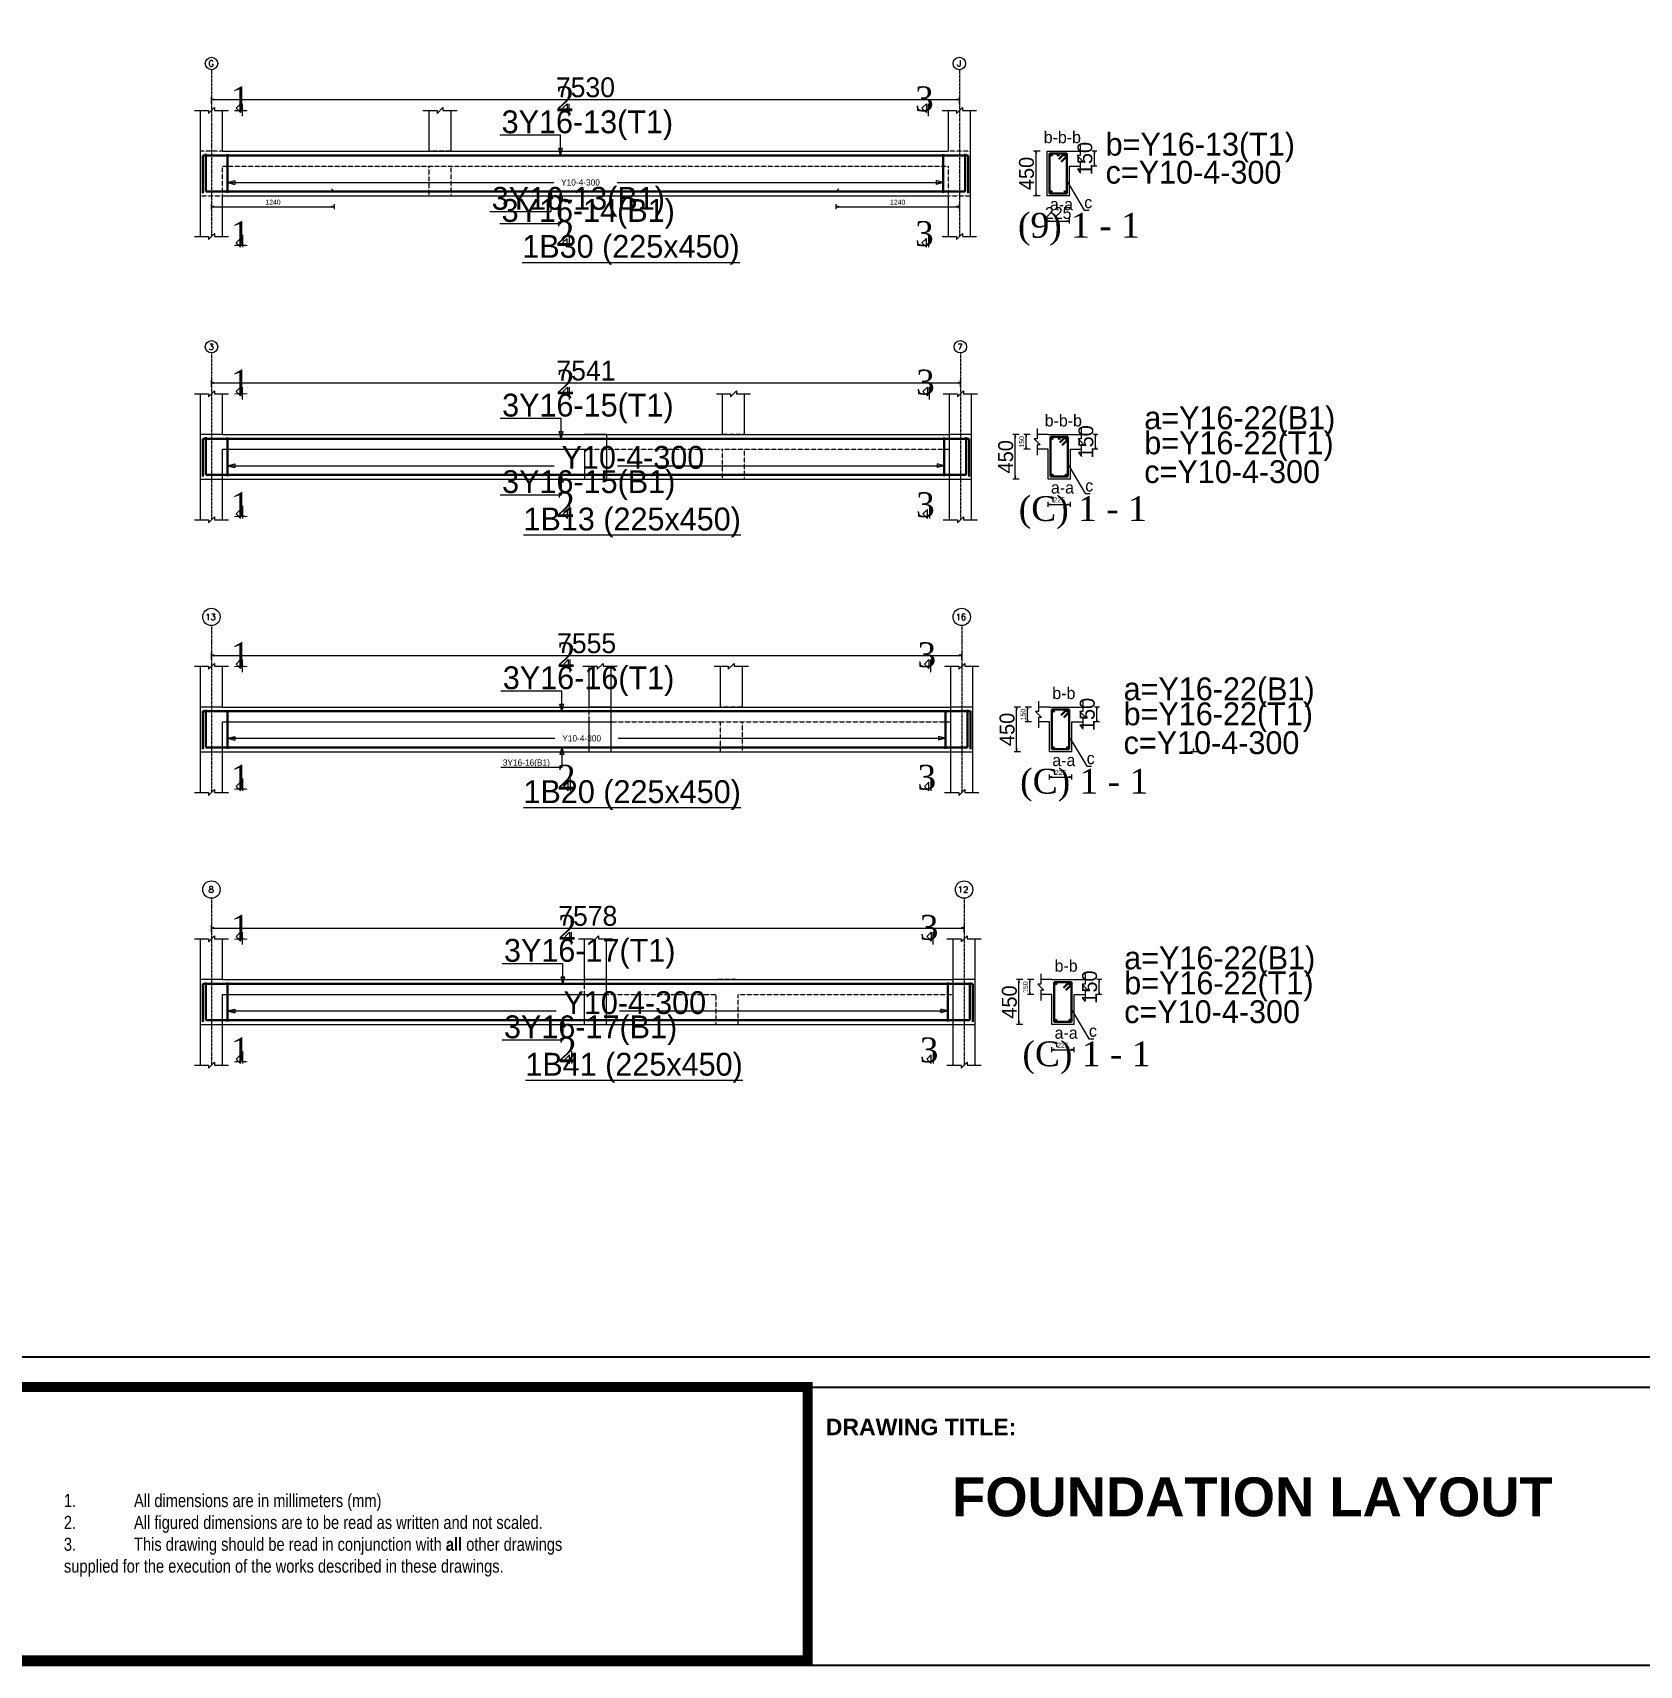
# Model space of a CAD drawing. Header units: inches. Extents: x 23 to 2032867, y 13 to 664695.
# Drawn here: x 762802 to 778980, y 5188 to 21627 of the extents above; entities that cross this region are included whole.
import ezdxf

# ---------------------------------------------------------------- set-up
doc = ezdxf.new("R2010")
doc.units = ezdxf.units.IN
doc.header["$MEASUREMENT"] = 0
for name, pattern in [('Center', [40, 10, -5, 20, -5]), ('CENTER2', [0.7, 0.5, -0.1, 0, -0.1]), ('HIDDEN', [0.375, 0.25, -0.125])]:
    doc.linetypes.add(name, pattern=pattern)
for name, color, linetype in [('Annotation - Text', 7, 'Continuous'), ('dimensions', 1, 'Continuous'), ('F5', 5, 'Continuous')]:
    doc.layers.add(name, color=color, linetype=linetype)
for name, color, linetype, lineweight in [('Dim', 5, 'ByLayer', 0), ('S-_ANOT----_D', 5, 'ByLayer', 0), ('S-_ANOTGRID_E', 4, 'Center', 0), ('S-_ANOTGRID_T', 96, 'ByLayer', 0), ('S-_ANOTSECN_T', 96, 'ByLayer', 0), ('S-_ANOTSYBL_E', 5, 'ByLayer', 0), ('S-_BEAM----_E1', 6, 'ByLayer', 0), ('S-_REIN----_E', 1, 'ByLayer', 0), ('S-_REINKINK_E', 1, 'ByLayer', 0), ('S-_REINLINK_E', 8, 'ByLayer', 0), ('S-_REINMARK_T', 6, 'ByLayer', 0), ('S-_SLAB----_EB', 3, 'HIDDEN', 0), ('S-_SLAB----_EF', 5, 'ByLayer', 0)]:
    doc.layers.add(name, color=color, linetype=linetype, lineweight=lineweight)
doc.styles.add('AKS2', font='ROMAND', dxfattribs={"height": 62.5})
doc.styles.add('GENERATED_STYLE_3', font='arialbd.ttf')
doc.styles.add('OLCU', font='TXT', dxfattribs={"height": 50})
doc.styles.add('SIMPLEX8', font='simplexd.shx', dxfattribs={"width": 0.8})
doc.styles.get("Standard").update_dxf_attribs({"font": 'arial.ttf'})
doc.styles.add('STYLE1', font='romantic.ttf')
doc.styles.add('TDONATI', font='TXT', dxfattribs={"height": 62.5})

# ---------------------------------------------------------------- blocks, each defined once
blk = doc.blocks.new('PCDIM_ARROW')
at = {"layer": 'Dim'}
blk.add_hatch(color=256, dxfattribs=at).paths.add_polyline_path([(0, 0), (-1, 0.1667), (-1, -0.1667)], flags=0)
blk.add_hatch(color=256, dxfattribs=at).paths.add_polyline_path([(0, 0), (-1, 0.1667), (-1, -0.1667)], flags=0)
blk.add_hatch(color=256, dxfattribs=at).paths.add_polyline_path([(0, 0), (-1, 0.1667), (-1, -0.1667)], flags=0)
blk.add_hatch(color=256, dxfattribs=at).paths.add_polyline_path([(0, 0), (-1, 0.1667), (-1, -0.1667)], flags=0)
at = {"layer": 'S-_ANOT----_D'}
blk.add_hatch(color=256, dxfattribs=at).paths.add_polyline_path([(0, 0), (-1, 0.1667), (-1, -0.1667)], flags=0)
blk.add_hatch(color=256, dxfattribs=at).paths.add_polyline_path([(0, 0), (-1, 0.1667), (-1, -0.1667)], flags=0)
at = {"layer": 'Dim'}
blk.add_lwpolyline([(0, 0), (-1, 0.1667), (-1, -0.1667)], close=True, dxfattribs=at)
blk.add_lwpolyline([(0, 0), (-1, 0.1667), (-1, -0.1667)], close=True, dxfattribs=at)
blk.add_lwpolyline([(0, 0), (-1, 0.1667), (-1, -0.1667)], close=True, dxfattribs=at)
blk.add_lwpolyline([(0, 0), (-1, 0.1667), (-1, -0.1667)], close=True, dxfattribs=at)
at = {"layer": 'S-_ANOT----_D'}
blk.add_lwpolyline([(0, 0), (-1, 0.1667), (-1, -0.1667)], close=True, dxfattribs=at)
blk.add_lwpolyline([(0, 0), (-1, 0.1667), (-1, -0.1667)], close=True, dxfattribs=at)

msp = doc.modelspace()

# ---------------------------------------------------------------- linework, layer by layer
for p, q in [((770604.598, 7990.362), (796119.07, 7990.362)), ((767441.204, 5238.09), (770604.598, 5238.09))]:
    msp.add_line(p, q)
msp.add_lwpolyline([(796119.07, 5187.701), (744423.891, 5187.701), (744437.352, 7990.362), (796119.07, 7990.362)], close=True)
at = {"const_width": 100.777}
msp.add_lwpolyline([(762482.82, 7990.362), (770604.598, 7990.362), (770604.598, 5238.09), (762482.82, 5238.09)], close=True, dxfattribs=at)
at = {"layer": 'dimensions', "color": 7}
msp.add_lwpolyline([(796119.07, 8291.459), (744423.891, 8291.459), (744423.891, 39708.013), (796119.07, 39708.013)], close=True, dxfattribs=at)
at = {"layer": 'S-_ANOT----_D', "linetype": 'Continuous'}
for p, q in [((764602.73, 20914.31), (764602.73, 20979.31)), ((764627.73, 20954.31), (772108.23, 20954.31)), ((772133.23, 20914.31), (772133.23, 20979.31)), ((772945.73, 20434.31), (772880.73, 20434.31)), ((772905.73, 20009.31), (772905.73, 20409.31)), ((773518.73, 20434.31), (773468.73, 20434.31)), ((773493.73, 20309.31), (773493.73, 20409.31)), ((773518.73, 20284.31), (773468.73, 20284.31)), ((764602.73, 19849.31), (764602.73, 19899.31)), ((765841.15, 19849.31), (765841.15, 19899.31)), ((770891.15, 19849.31), (770891.15, 19899.31)), ((772133.23, 19849.31), (772133.23, 19899.31)), ((772945.73, 19984.31), (772880.73, 19984.31)), ((764627.73, 19874.31), (765816.15, 19874.31)), ((770916.15, 19874.31), (772108.23, 19874.31)), ((773015.73, 19704.31), (773015.73, 19754.31)), ((773040.73, 19729.31), (773215.73, 19729.31)), ((773240.73, 19704.31), (773240.73, 19754.31)), ((764602.73, 18061.81), (764602.73, 18126.81)), ((764627.73, 18101.81), (772118.3, 18101.81)), ((772143.3, 18061.81), (772143.3, 18126.81)), ((772735.8, 17581.81), (772670.8, 17581.81)), ((772695.8, 17156.81), (772695.8, 17556.81)), ((772845.8, 17581.81), (772780.8, 17581.81)), ((772845.8, 17431.81), (772780.8, 17431.81)), ((772805.8, 17456.81), (772805.8, 17556.81)), ((773528.8, 17581.81), (773478.8, 17581.81)), ((773528.8, 17431.81), (773478.8, 17431.81)), ((773503.8, 17456.81), (773503.8, 17556.81)), ((772735.8, 17131.81), (772670.8, 17131.81)), ((773025.8, 16851.81), (773025.8, 16901.81)), ((773050.8, 16876.81), (773225.8, 16876.81)), ((773250.8, 16851.81), (773250.8, 16901.81)), ((764602.73, 15316.81), (764602.73, 15381.81)), ((764627.73, 15356.81), (772132.39, 15356.81)), ((772157.39, 15316.81), (772157.39, 15381.81)), ((772749.89, 14836.81), (772684.89, 14836.81)), ((772709.89, 14411.81), (772709.89, 14811.81)), ((772859.89, 14836.81), (772794.89, 14836.81)), ((772819.89, 14711.81), (772819.89, 14811.81)), ((773542.89, 14836.81), (773492.89, 14836.81)), ((773517.89, 14711.81), (773517.89, 14811.81)), ((772859.89, 14686.81), (772794.89, 14686.81)), ((773542.89, 14686.81), (773492.89, 14686.81)), ((772749.89, 14386.81), (772684.89, 14386.81)), ((774529.89, 14386.81), (774464.89, 14386.81)), ((773039.89, 14106.81), (773039.89, 14156.81)), ((773264.89, 14106.81), (773264.89, 14156.81)), ((773064.89, 14131.81), (773239.89, 14131.81)), ((764602.73, 12571.81), (764602.73, 12636.81)), ((764627.73, 12611.81), (772155.53, 12611.81)), ((772180.53, 12571.81), (772180.53, 12636.81)), ((772773.04, 12091.81), (772708.03, 12091.81)), ((772733.03, 11666.81), (772733.03, 12066.81)), ((772883.03, 12091.81), (772818.04, 12091.81)), ((772843.04, 11966.81), (772843.04, 12066.81)), ((773566.03, 12091.81), (773516.04, 12091.81)), ((773541.04, 11966.81), (773541.04, 12066.81)), ((772883.03, 11941.81), (772818.04, 11941.81)), ((773566.03, 11941.81), (773516.04, 11941.81)), ((772773.04, 11641.81), (772708.03, 11641.81)), ((773063.03, 11361.81), (773063.03, 11411.81)), ((773088.03, 11386.81), (773263.03, 11386.81)), ((773288.03, 11361.81), (773288.03, 11411.81))]:
    msp.add_line(p, q, dxfattribs=at)
at = {"layer": 'S-_ANOT----_D'}
for p, q in [((764430.23, 20844.31), (764572.73, 20844.31)), ((764572.73, 20814.31), (764632.73, 20874.31)), ((764572.73, 20844.31), (764572.73, 20814.31)), ((764632.73, 20874.31), (764632.73, 20844.31)), ((764632.73, 20844.31), (764775.23, 20844.31)), ((766731.23, 20844.31), (766873.73, 20844.31)), ((766731.23, 20844.31), (766873.73, 20844.31)), ((766873.73, 20814.31), (766933.73, 20874.31)), ((766873.73, 20814.31), (766933.73, 20874.31)), ((766873.73, 20844.31), (766873.73, 20814.31)), ((766873.73, 20844.31), (766873.73, 20814.31)), ((766933.73, 20874.31), (766933.73, 20844.31)), ((766933.73, 20874.31), (766933.73, 20844.31)), ((766933.73, 20844.31), (767076.23, 20844.31)), ((766933.73, 20844.31), (767076.23, 20844.31)), ((771960.72, 20844.31), (772103.23, 20844.31)), ((772103.23, 20814.31), (772163.23, 20874.31)), ((772103.23, 20844.31), (772103.23, 20814.31)), ((772163.23, 20874.31), (772163.23, 20844.31)), ((772163.23, 20844.31), (772305.73, 20844.31)), ((768117.98, 20594.31), (767505.48, 20594.31)), ((768117.98, 20391.31), (768117.98, 20594.31)), ((768117.98, 20391.31), (768098.57, 20463.75)), ((768098.57, 20463.75), (768137.39, 20463.75)), ((768117.98, 20391.31), (768137.39, 20463.75)), ((773350.73, 20389.31), (773320.73, 20389.31)), ((773320.73, 20389.31), (773380.73, 20329.31)), ((773350.73, 20494.31), (773350.73, 20389.31)), ((773380.73, 20329.31), (773350.73, 20329.31)), ((773350.73, 20329.31), (773350.73, 20224.31)), ((764765.23, 20119.31), (764765.23, 20159.31)), ((764765.23, 20119.31), (764837.67, 20138.72)), ((764765.23, 20119.31), (764837.67, 20099.9)), ((764765.23, 20119.31), (764765.23, 20094.31)), ((764765.23, 20119.31), (768049.23, 20119.31)), ((764837.67, 20138.72), (764837.67, 20099.9)), ((768686.73, 20119.31), (771970.73, 20119.31)), ((771970.73, 20119.31), (771898.28, 20138.72)), ((771898.28, 20138.72), (771898.28, 20099.9)), ((771970.73, 20119.31), (771898.28, 20099.9)), ((771970.73, 20119.31), (771970.73, 20159.31)), ((771970.73, 20119.31), (771970.73, 20094.31)), ((773215.72, 20134.31), (773390.73, 19839.31)), ((768017.98, 20027.31), (767998.56, 19954.86)), ((768037.39, 19954.86), (767998.56, 19954.86)), ((768017.98, 20027.31), (768037.39, 19954.86)), ((768017.98, 20027.31), (768017.98, 19824.31)), ((768117.98, 20027.31), (768098.57, 19954.86)), ((768137.39, 19954.86), (768098.57, 19954.86)), ((768117.98, 20027.31), (768137.39, 19954.86)), ((768117.98, 20027.31), (768117.98, 19701.81)), ((768017.98, 19824.31), (767405.48, 19824.31)), ((773390.73, 19839.31), (773440.73, 19839.31)), ((764430.23, 19574.31), (764572.73, 19574.31)), ((764572.73, 19544.31), (764632.73, 19604.31)), ((764572.73, 19574.31), (764572.73, 19544.31)), ((764632.73, 19604.31), (764632.73, 19574.31)), ((764632.73, 19574.31), (764775.23, 19574.31)), ((768117.98, 19701.81), (767505.48, 19701.81)), ((771960.72, 19574.31), (772103.23, 19574.31)), ((772103.23, 19544.31), (772163.23, 19604.31)), ((772103.23, 19574.31), (772103.23, 19544.31)), ((772163.23, 19604.31), (772163.23, 19574.31)), ((772163.23, 19574.31), (772305.73, 19574.31)), ((764430.23, 17991.81), (764572.73, 17991.81)), ((764572.73, 17961.81), (764632.73, 18021.81)), ((764572.73, 17991.81), (764572.73, 17961.81)), ((764632.73, 18021.81), (764632.73, 17991.81)), ((764632.73, 17991.81), (764775.23, 17991.81)), ((769686.03, 17991.81), (769828.53, 17991.81)), ((769686.03, 17991.81), (769828.53, 17991.81)), ((769828.53, 17961.81), (769888.53, 18021.81)), ((769828.53, 17961.81), (769888.53, 18021.81)), ((769828.53, 17991.81), (769828.53, 17961.81)), ((769828.53, 17991.81), (769828.53, 17961.81)), ((769888.53, 18021.81), (769888.53, 17991.81)), ((769888.53, 18021.81), (769888.53, 17991.81)), ((769888.53, 17991.81), (770031.03, 17991.81)), ((769888.53, 17991.81), (770031.03, 17991.81)), ((771970.8, 17991.81), (772113.3, 17991.81)), ((772113.3, 17961.81), (772173.3, 18021.81)), ((772113.3, 17991.81), (772113.3, 17961.81)), ((772173.3, 18021.81), (772173.3, 17991.81)), ((772173.3, 17991.81), (772315.8, 17991.81)), ((768123.01, 17741.81), (767510.51, 17741.81)), ((768123.01, 17538.81), (768103.6, 17611.25)), ((768103.6, 17611.25), (768142.43, 17611.25)), ((768123.01, 17538.81), (768123.01, 17741.81)), ((768123.01, 17538.81), (768142.43, 17611.25)), ((772915.8, 17641.81), (772915.8, 17536.81)), ((773360.8, 17641.81), (773360.8, 17536.81)), ((772915.8, 17536.81), (772885.8, 17536.81)), ((772885.8, 17536.81), (772945.8, 17476.81)), ((772945.8, 17476.81), (772915.8, 17476.81)), ((772915.8, 17476.81), (772915.8, 17371.81)), ((773360.8, 17536.81), (773330.8, 17536.81)), ((773330.8, 17536.81), (773390.8, 17476.81)), ((773390.8, 17476.81), (773360.8, 17476.81)), ((773360.8, 17476.81), (773360.8, 17371.81)), ((764765.23, 17266.81), (764765.23, 17306.81)), ((764765.23, 17266.81), (764837.67, 17286.22)), ((764765.23, 17266.81), (764837.67, 17247.4)), ((764765.23, 17266.81), (764765.23, 17241.81)), ((764765.23, 17266.81), (768054.26, 17266.81)), ((764837.67, 17286.22), (764837.67, 17247.4)), ((768691.76, 17266.81), (771980.8, 17266.81)), ((771980.8, 17266.81), (771908.36, 17286.22)), ((771908.36, 17286.22), (771908.36, 17247.4)), ((771980.8, 17266.81), (771908.36, 17247.4)), ((771980.8, 17266.81), (771980.8, 17306.81)), ((771980.8, 17266.81), (771980.8, 17241.81)), ((773225.8, 17281.81), (773400.8, 16986.81)), ((768123.01, 17174.81), (768103.6, 17102.36)), ((768142.43, 17102.36), (768103.6, 17102.36)), ((768123.01, 17174.81), (768142.43, 17102.36)), ((768123.01, 17174.81), (768123.01, 16971.81)), ((768123.01, 16971.81), (767510.51, 16971.81)), ((773400.8, 16986.81), (773450.8, 16986.81)), ((764430.23, 16721.81), (764572.73, 16721.81)), ((764572.73, 16691.81), (764632.73, 16751.81)), ((764572.73, 16721.81), (764572.73, 16691.81)), ((764632.73, 16751.81), (764632.73, 16721.81)), ((764632.73, 16721.81), (764775.23, 16721.81)), ((771970.8, 16721.81), (772113.3, 16721.81)), ((772113.3, 16691.81), (772173.3, 16751.81)), ((772113.3, 16721.81), (772113.3, 16691.81)), ((772173.3, 16751.81), (772173.3, 16721.81)), ((772173.3, 16721.81), (772315.8, 16721.81)), ((764430.23, 15246.81), (764572.73, 15246.81)), ((764572.73, 15216.81), (764632.73, 15276.81)), ((764572.73, 15246.81), (764572.73, 15216.81)), ((764632.73, 15276.81), (764632.73, 15246.81)), ((764632.73, 15246.81), (764775.23, 15246.81)), ((768343.13, 15246.81), (768485.64, 15246.81)), ((768343.13, 15246.81), (768485.64, 15246.81)), ((768485.64, 15216.81), (768545.64, 15276.81)), ((768485.64, 15216.81), (768545.64, 15276.81)), ((768485.64, 15246.81), (768485.64, 15216.81)), ((768485.64, 15246.81), (768485.64, 15216.81)), ((768545.64, 15276.81), (768545.64, 15246.81)), ((768545.64, 15276.81), (768545.64, 15246.81)), ((768545.64, 15246.81), (768688.14, 15246.81)), ((768545.64, 15246.81), (768688.14, 15246.81)), ((769663.81, 15246.81), (769806.32, 15246.81)), ((769663.81, 15246.81), (769806.32, 15246.81)), ((769806.32, 15216.81), (769866.32, 15276.81)), ((769806.32, 15216.81), (769866.32, 15276.81)), ((769806.32, 15246.81), (769806.32, 15216.81)), ((769806.32, 15246.81), (769806.32, 15216.81)), ((769866.32, 15276.81), (769866.32, 15246.81)), ((769866.32, 15276.81), (769866.32, 15246.81)), ((769866.32, 15246.81), (770008.81, 15246.81)), ((769866.32, 15246.81), (770008.81, 15246.81)), ((771984.89, 15246.81), (772127.39, 15246.81)), ((772127.39, 15216.81), (772187.39, 15276.81)), ((772127.39, 15246.81), (772127.39, 15216.81)), ((772187.39, 15276.81), (772187.39, 15246.81)), ((772187.39, 15246.81), (772329.89, 15246.81)), ((768130.06, 14996.81), (767517.56, 14996.81)), ((768130.06, 14793.81), (768130.06, 14996.81)), ((768130.06, 14793.81), (768110.65, 14866.25)), ((768110.65, 14866.25), (768149.47, 14866.25)), ((768130.06, 14793.81), (768149.47, 14866.25)), ((772929.89, 14896.81), (772929.89, 14791.81)), ((773374.89, 14896.81), (773374.89, 14791.81)), ((772929.89, 14791.81), (772899.89, 14791.81)), ((772899.89, 14791.81), (772959.89, 14731.81)), ((772959.89, 14731.81), (772929.89, 14731.81)), ((772929.89, 14731.81), (772929.89, 14626.81)), ((773374.89, 14791.81), (773344.89, 14791.81)), ((773344.89, 14791.81), (773404.89, 14731.81)), ((773404.89, 14731.81), (773374.89, 14731.81)), ((773374.89, 14731.81), (773374.89, 14626.81)), ((764765.23, 14521.81), (764765.23, 14561.81)), ((764765.23, 14521.81), (764837.67, 14541.22)), ((764765.23, 14521.81), (764837.67, 14502.4)), ((764765.23, 14521.81), (764765.23, 14496.81)), ((764765.23, 14521.81), (768061.31, 14521.81)), ((764837.67, 14541.22), (764837.67, 14502.4)), ((768698.81, 14521.81), (771994.89, 14521.81)), ((771994.89, 14521.81), (771922.44, 14541.22)), ((771922.44, 14541.22), (771922.44, 14502.4)), ((771994.89, 14521.81), (771922.44, 14502.4)), ((771994.89, 14521.81), (771994.89, 14561.81)), ((771994.89, 14521.81), (771994.89, 14496.81)), ((773239.88, 14536.81), (773414.89, 14241.81)), ((768130.06, 14429.81), (768110.65, 14357.36)), ((768149.47, 14357.36), (768110.65, 14357.36)), ((768130.06, 14429.81), (768149.47, 14357.36)), ((768130.06, 14429.81), (768130.06, 14226.81)), ((768130.06, 14226.81), (767517.56, 14226.81)), ((773414.89, 14241.81), (773464.89, 14241.81)), ((764430.23, 13976.81), (764572.73, 13976.81)), ((764572.73, 13946.81), (764632.73, 14006.81)), ((764572.73, 13976.81), (764572.73, 13946.81)), ((764632.73, 14006.81), (764632.73, 13976.81)), ((764632.73, 13976.81), (764775.23, 13976.81)), ((771984.89, 13976.81), (772127.39, 13976.81)), ((772127.39, 13946.81), (772187.39, 14006.81)), ((772127.39, 13976.81), (772127.39, 13946.81)), ((772187.39, 14006.81), (772187.39, 13976.81)), ((772187.39, 13976.81), (772329.89, 13976.81)), ((764430.23, 12501.81), (764572.73, 12501.81)), ((764572.73, 12471.81), (764632.73, 12531.81)), ((764572.73, 12501.81), (764572.73, 12471.81)), ((764632.73, 12531.81), (764632.73, 12501.81)), ((764632.73, 12501.81), (764775.23, 12501.81)), ((768296.69, 12501.81), (768439.19, 12501.81)), ((768296.69, 12501.81), (768439.19, 12501.81)), ((768439.19, 12471.81), (768499.19, 12531.81)), ((768439.19, 12471.81), (768499.19, 12531.81)), ((768439.19, 12501.81), (768439.19, 12471.81)), ((768439.19, 12501.81), (768439.19, 12471.81)), ((768499.19, 12531.81), (768499.19, 12501.81)), ((768499.19, 12531.81), (768499.19, 12501.81)), ((768499.19, 12501.81), (768641.69, 12501.81)), ((768499.19, 12501.81), (768641.69, 12501.81)), ((772008.03, 12501.81), (772150.53, 12501.81)), ((772150.53, 12471.81), (772210.54, 12531.81)), ((772150.53, 12501.81), (772150.53, 12471.81)), ((772210.54, 12531.81), (772210.54, 12501.81)), ((772210.54, 12501.81), (772353.04, 12501.81)), ((768141.63, 12251.81), (767529.13, 12251.81)), ((768141.63, 12048.81), (768141.63, 12251.81)), ((768141.63, 12048.81), (768122.22, 12121.26)), ((768122.22, 12121.26), (768161.04, 12121.26)), ((768141.63, 12048.81), (768161.04, 12121.26)), ((772953.03, 12046.81), (772923.04, 12046.81)), ((772923.04, 12046.81), (772983.03, 11986.81)), ((772953.03, 12151.81), (772953.03, 12046.81)), ((773398.04, 12046.81), (773368.03, 12046.81)), ((773368.03, 12046.81), (773428.03, 11986.81)), ((773398.04, 12151.81), (773398.04, 12046.81)), ((772983.03, 11986.81), (772953.03, 11986.81)), ((772953.03, 11986.81), (772953.03, 11881.81)), ((773428.03, 11986.81), (773398.04, 11986.81)), ((773398.04, 11986.81), (773398.04, 11881.81)), ((764765.23, 11776.81), (764765.23, 11816.81)), ((764765.23, 11776.81), (764837.67, 11796.22)), ((764765.23, 11776.81), (764837.67, 11757.4)), ((764765.23, 11776.81), (764765.23, 11751.81)), ((764765.23, 11776.81), (768072.88, 11776.81)), ((764837.67, 11796.22), (764837.67, 11757.4)), ((768141.63, 11684.81), (768122.22, 11612.37)), ((768141.63, 11684.81), (768161.04, 11612.37)), ((768141.63, 11684.81), (768141.63, 11481.81)), ((768710.38, 11776.81), (772018.03, 11776.81)), ((772018.03, 11776.81), (771945.59, 11796.22)), ((771945.59, 11796.22), (771945.59, 11757.4)), ((772018.03, 11776.81), (771945.59, 11757.4)), ((772018.03, 11776.81), (772018.03, 11816.81)), ((772018.03, 11776.81), (772018.03, 11751.81)), ((773263.03, 11791.81), (773438.03, 11496.81)), ((768161.04, 11612.37), (768122.22, 11612.37)), ((768141.63, 11481.81), (767529.13, 11481.81)), ((773438.03, 11496.81), (773488.03, 11496.81)), ((764430.23, 11231.81), (764572.73, 11231.81)), ((764572.73, 11201.81), (764632.73, 11261.81)), ((764572.73, 11231.81), (764572.73, 11201.81)), ((764632.73, 11261.81), (764632.73, 11231.81)), ((764632.73, 11231.81), (764775.23, 11231.81)), ((772008.03, 11231.81), (772150.53, 11231.81)), ((772150.53, 11201.81), (772210.54, 11261.81)), ((772150.53, 11231.81), (772150.53, 11201.81)), ((772210.54, 11261.81), (772210.54, 11231.81)), ((772210.54, 11231.81), (772353.04, 11231.81))]:
    msp.add_line(p, q, dxfattribs=at)
at = {"layer": 'S-_ANOT----_D', "color": 7}
for centre, radius in [((764602.73, 21316.81), 62.5), ((772133.23, 21316.81), 62.5), ((764602.73, 18464.31), 62.5), ((772143.3, 18464.31), 62.5), ((764602.73, 15744.31), 87.5), ((772157.39, 15744.31), 87.5), ((764602.73, 12999.31), 87.5), ((772180.53, 12999.31), 87.5)]:
    msp.add_circle(centre, radius, dxfattribs=at)
at = {"layer": 'S-_ANOTGRID_E'}
for p, q in [((764602.73, 21254.31), (764602.73, 19574.31)), ((772133.23, 21254.31), (772133.23, 19574.31)), ((764602.73, 18401.81), (764602.73, 16721.81)), ((772143.3, 18401.81), (772143.3, 16721.81)), ((764602.73, 15656.81), (764602.73, 13976.81)), ((772157.39, 15656.81), (772157.39, 13976.81)), ((764602.73, 12911.81), (764602.73, 11231.81)), ((772180.53, 12911.81), (772180.53, 11231.81))]:
    msp.add_line(p, q, dxfattribs=at)
at = {"layer": 'S-_ANOTSYBL_E'}
for p, q in [((764895.23, 20911.81), (764851.03, 20867.62)), ((764895.23, 20911.81), (764895.23, 20823.42)), ((764915.23, 20786.81), (764915.23, 20911.81)), ((768182.98, 20911.81), (768138.78, 20867.62)), ((768182.98, 20911.81), (768182.98, 20823.42)), ((768202.98, 20786.81), (768202.98, 20911.81)), ((771800.73, 20911.81), (771756.53, 20867.62)), ((771800.73, 20911.81), (771800.73, 20823.42)), ((771820.73, 20786.81), (771820.73, 20911.81)), ((764851.03, 20867.62), (764895.23, 20823.42)), ((768138.78, 20867.62), (768182.98, 20823.42)), ((771756.53, 20867.62), (771800.73, 20823.42)), ((764915.23, 19591.81), (764915.23, 19466.81)), ((768202.98, 19591.81), (768202.98, 19466.81)), ((771820.73, 19591.81), (771820.73, 19466.81)), ((764851.03, 19511), (764895.23, 19555.2)), ((764895.23, 19466.81), (764851.03, 19511)), ((764895.23, 19466.81), (764895.23, 19555.2)), ((768138.78, 19511), (768182.98, 19555.2)), ((768182.98, 19466.81), (768138.78, 19511)), ((768182.98, 19466.81), (768182.98, 19555.2)), ((771756.53, 19511), (771800.73, 19555.2)), ((771800.73, 19466.81), (771756.53, 19511)), ((771800.73, 19466.81), (771800.73, 19555.2)), ((764895.23, 18059.31), (764851.03, 18015.12)), ((764851.03, 18015.12), (764895.23, 17970.92)), ((764895.23, 18059.31), (764895.23, 17970.92)), ((764915.23, 17934.31), (764915.23, 18059.31)), ((768188.01, 18059.31), (768143.82, 18015.12)), ((768143.82, 18015.12), (768188.01, 17970.92)), ((768188.01, 18059.31), (768188.01, 17970.92)), ((768208.01, 17934.31), (768208.01, 18059.31)), ((771810.8, 18059.31), (771766.61, 18015.12)), ((771766.61, 18015.12), (771810.8, 17970.92)), ((771810.8, 18059.31), (771810.8, 17970.92)), ((771830.8, 17934.31), (771830.8, 18059.31)), ((764851.03, 16781), (764895.23, 16825.2)), ((764895.23, 16736.81), (764851.03, 16781)), ((764895.23, 16736.81), (764895.23, 16825.2)), ((764915.23, 16861.81), (764915.23, 16736.81)), ((768143.82, 16781), (768188.01, 16825.2)), ((768188.01, 16736.81), (768143.82, 16781)), ((768188.01, 16736.81), (768188.01, 16825.2)), ((768208.01, 16861.81), (768208.01, 16736.81)), ((771766.61, 16781), (771810.8, 16825.2)), ((771810.8, 16736.81), (771766.61, 16781)), ((771810.8, 16736.81), (771810.8, 16825.2)), ((771830.8, 16861.81), (771830.8, 16736.81)), ((764895.23, 15314.31), (764851.03, 15270.11)), ((764895.23, 15314.31), (764895.23, 15225.92)), ((764915.23, 15189.31), (764915.23, 15314.31)), ((768195.06, 15314.31), (768150.86, 15270.11)), ((768195.06, 15314.31), (768195.06, 15225.92)), ((768215.06, 15189.31), (768215.06, 15314.31)), ((771824.89, 15314.31), (771780.69, 15270.11)), ((771824.89, 15314.31), (771824.89, 15225.92)), ((771844.89, 15189.31), (771844.89, 15314.31)), ((764851.03, 15270.11), (764895.23, 15225.92)), ((768150.86, 15270.11), (768195.06, 15225.92)), ((771780.69, 15270.11), (771824.89, 15225.92)), ((764851.03, 14036), (764895.23, 14080.2)), ((764895.23, 13991.81), (764851.03, 14036)), ((764895.23, 13991.81), (764895.23, 14080.2)), ((764915.23, 14116.81), (764915.23, 13991.81)), ((768150.86, 14036), (768195.06, 14080.2)), ((768195.06, 13991.81), (768150.86, 14036)), ((768195.06, 13991.81), (768195.06, 14080.2)), ((768215.06, 14116.81), (768215.06, 13991.81)), ((771780.69, 14036), (771824.89, 14080.2)), ((771824.89, 13991.81), (771780.69, 14036)), ((771824.89, 13991.81), (771824.89, 14080.2)), ((771844.89, 14116.81), (771844.89, 13991.81)), ((764895.23, 12569.31), (764851.03, 12525.12)), ((764851.03, 12525.12), (764895.23, 12480.92)), ((764895.23, 12569.31), (764895.23, 12480.92)), ((764915.23, 12444.31), (764915.23, 12569.31)), ((768206.63, 12569.31), (768162.44, 12525.12)), ((768162.44, 12525.12), (768206.63, 12480.92)), ((768206.63, 12569.31), (768206.63, 12480.92)), ((768226.63, 12444.31), (768226.63, 12569.31)), ((771848.03, 12569.31), (771803.84, 12525.12)), ((771803.84, 12525.12), (771848.03, 12480.92)), ((771848.03, 12569.31), (771848.03, 12480.92)), ((771868.03, 12444.31), (771868.03, 12569.31)), ((764915.23, 11371.81), (764915.23, 11246.81)), ((768226.63, 11371.81), (768226.63, 11246.81)), ((771868.03, 11371.81), (771868.03, 11246.81)), ((764851.03, 11291.01), (764895.23, 11335.2)), ((764895.23, 11246.81), (764851.03, 11291.01)), ((764895.23, 11246.81), (764895.23, 11335.2)), ((768162.44, 11291.01), (768206.63, 11335.2)), ((768206.63, 11246.81), (768162.44, 11291.01)), ((768206.63, 11246.81), (768206.63, 11335.2)), ((771803.84, 11291.01), (771848.03, 11335.2)), ((771848.03, 11246.81), (771803.84, 11291.01)), ((771848.03, 11246.81), (771848.03, 11335.2))]:
    msp.add_line(p, q, dxfattribs=at)
at = {"layer": 'S-_BEAM----_E1'}
for p, q in [((764490.23, 20844.31), (764490.23, 20434.31)), ((764715.23, 20434.31), (764715.23, 20844.31)), ((772020.73, 20844.31), (772020.73, 20434.31)), ((772245.73, 20434.31), (772245.73, 20844.31)), ((764490.23, 20434.31), (764490.23, 19574.31)), ((764715.23, 20434.31), (772020.73, 20434.31)), ((772245.73, 19574.31), (772245.73, 20434.31)), ((773015.73, 20434.31), (773240.73, 20434.31)), ((773015.73, 19984.31), (773015.73, 20434.31)), ((773240.73, 20434.31), (773350.73, 20434.31)), ((773240.73, 19984.31), (773240.73, 20284.31)), ((773240.73, 20284.31), (773350.73, 20284.31)), ((764715.23, 19574.31), (764715.23, 19984.31)), ((764715.23, 19984.31), (772020.73, 19984.31)), ((772020.73, 19984.31), (772020.73, 19574.31)), ((773240.73, 19984.31), (773015.73, 19984.31)), ((764490.23, 17991.81), (764490.23, 17581.81)), ((764715.23, 17581.81), (764715.23, 17991.81)), ((772030.8, 17991.81), (772030.8, 17581.81)), ((772255.8, 17581.81), (772255.8, 17991.81)), ((764490.23, 17581.81), (764490.23, 16721.81)), ((764715.23, 17581.81), (772030.8, 17581.81)), ((772255.8, 16721.81), (772255.8, 17581.81)), ((773025.8, 17581.81), (772915.8, 17581.81)), ((773025.8, 17431.81), (772915.8, 17431.81)), ((773025.8, 17581.81), (773250.8, 17581.81)), ((773025.8, 17131.81), (773025.8, 17431.81)), ((773250.8, 17581.81), (773360.8, 17581.81)), ((773250.8, 17131.81), (773250.8, 17431.81)), ((773250.8, 17431.81), (773360.8, 17431.81)), ((764715.23, 16721.81), (764715.23, 17131.81)), ((764715.23, 17131.81), (772030.8, 17131.81)), ((772030.8, 17131.81), (772030.8, 16721.81)), ((773250.8, 17131.81), (773025.8, 17131.81)), ((764490.23, 15246.81), (764490.23, 14836.81)), ((764715.23, 14836.81), (764715.23, 15246.81)), ((772044.89, 15246.81), (772044.89, 14836.81)), ((772269.89, 14836.81), (772269.89, 15246.81)), ((764490.23, 14836.81), (764490.23, 13976.81)), ((764715.23, 14836.81), (772044.89, 14836.81)), ((772269.89, 13976.81), (772269.89, 14836.81)), ((773039.89, 14836.81), (772929.89, 14836.81)), ((773039.89, 14836.81), (773264.89, 14836.81)), ((773264.89, 14836.81), (773374.89, 14836.81)), ((773039.89, 14686.81), (772929.89, 14686.81)), ((773039.89, 14386.81), (773039.89, 14686.81)), ((773264.89, 14386.81), (773264.89, 14686.81)), ((773264.89, 14686.81), (773374.89, 14686.81)), ((764715.23, 13976.81), (764715.23, 14386.81)), ((764715.23, 14386.81), (772044.89, 14386.81)), ((772044.89, 14386.81), (772044.89, 13976.81)), ((773264.89, 14386.81), (773039.89, 14386.81)), ((764490.23, 12501.81), (764490.23, 12091.81)), ((764715.23, 12091.81), (764715.23, 12501.81)), ((772068.04, 12501.81), (772068.03, 12091.81)), ((772293.03, 12091.81), (772293.03, 12501.81)), ((764490.23, 12091.81), (764490.23, 11231.81)), ((764715.23, 12091.81), (772068.03, 12091.81)), ((772293.03, 11231.81), (772293.03, 12091.81)), ((773063.03, 12091.81), (772953.03, 12091.81)), ((773063.03, 12091.81), (773288.03, 12091.81)), ((773288.03, 12091.81), (773398.04, 12091.81)), ((773063.03, 11941.81), (772953.03, 11941.81)), ((773063.03, 11641.81), (773063.03, 11941.81)), ((773288.03, 11641.81), (773288.03, 11941.81)), ((773288.03, 11941.81), (773398.04, 11941.81)), ((764715.23, 11231.81), (764715.23, 11641.81)), ((764715.23, 11641.81), (772068.04, 11641.81)), ((772068.04, 11641.81), (772068.04, 11231.81)), ((773288.03, 11641.81), (773063.03, 11641.81))]:
    msp.add_line(p, q, dxfattribs=at)
at = {"layer": 'S-_REIN----_E', "lineweight": 30}
for p, q in [((764515.23, 20011.31), (764515.23, 20391.31)), ((764515.23, 20391.31), (772220.73, 20391.31)), ((764545.23, 20407.31), (764545.23, 20027.31)), ((772190.73, 20027.31), (772190.73, 20407.31)), ((772220.73, 20391.31), (772220.73, 20011.31)), ((764545.23, 20027.31), (772190.73, 20027.31)), ((765841.15, 20027.31), (770891.15, 20027.31)), ((764515.23, 17158.81), (764515.23, 17538.81)), ((764515.23, 17538.81), (772230.8, 17538.81)), ((764545.23, 17554.81), (764545.23, 17174.81)), ((772200.8, 17174.81), (772200.8, 17554.81)), ((772230.8, 17538.81), (772230.8, 17158.81)), ((764545.23, 17174.81), (772200.8, 17174.81)), ((764545.23, 14809.81), (764545.23, 14429.81)), ((772214.89, 14429.81), (772214.89, 14809.81)), ((764515.23, 14413.81), (764515.23, 14793.81)), ((764515.23, 14793.81), (772244.89, 14793.81)), ((772244.89, 14793.81), (772244.89, 14413.81)), ((764545.23, 14429.81), (772214.89, 14429.81)), ((764515.23, 11668.81), (764515.23, 12048.81)), ((764515.23, 12048.81), (772268.03, 12048.81)), ((764545.23, 12064.81), (764545.23, 11684.81)), ((772238.03, 11684.81), (772238.03, 12064.81)), ((772268.03, 12048.81), (772268.03, 11668.81)), ((764545.23, 11684.81), (772238.03, 11684.81))]:
    msp.add_line(p, q, dxfattribs=at)
at = {"layer": 'S-_REIN----_E'}
for centre in [(773058.73, 20391.31), (773128.23, 20391.31), (773197.73, 20391.31), (773058.73, 20027.31), (773197.73, 20027.31), (773068.8, 17538.81), (773138.3, 17538.81), (773207.8, 17538.81), (773068.8, 17174.81), (773207.8, 17174.81), (773082.89, 14793.81), (773221.89, 14793.81), (773082.89, 14429.81), (773221.89, 14429.81), (773106.03, 12048.81), (773245.03, 12048.81), (773106.03, 11684.81), (773245.03, 11684.81)]:
    msp.add_circle(centre, 8, dxfattribs=at)
at = {"layer": 'S-_REINKINK_E'}
for p, q in [((765812.87, 20055.59), (765841.15, 20027.31)), ((770891.15, 20027.31), (770919.43, 20055.59))]:
    msp.add_line(p, q, dxfattribs=at)
at = {"layer": 'S-_REINLINK_E', "lineweight": 30}
for p, q in [((764765.23, 20014.31), (764765.23, 20404.31)), ((771970.73, 20014.31), (771970.73, 20404.31)), ((773040.73, 20009.31), (773040.73, 20409.31)), ((773040.73, 20409.31), (773215.72, 20409.31)), ((773190.72, 20409.31), (773134.15, 20352.74)), ((773215.72, 20409.31), (773215.72, 20009.31)), ((773215.72, 20384.31), (773159.15, 20327.74)), ((773215.72, 20009.31), (773040.73, 20009.31)), ((764765.23, 17161.81), (764765.23, 17551.81)), ((771980.8, 17161.81), (771980.8, 17551.81)), ((773050.81, 17156.81), (773050.81, 17556.81)), ((773050.81, 17556.81), (773225.8, 17556.81)), ((773200.8, 17556.81), (773144.23, 17500.24)), ((773225.8, 17531.81), (773169.23, 17475.24)), ((773225.8, 17556.81), (773225.8, 17156.81)), ((773225.8, 17156.81), (773050.81, 17156.81)), ((764765.23, 14416.81), (764765.23, 14806.81)), ((771994.89, 14416.81), (771994.89, 14806.81)), ((773064.89, 14411.81), (773064.89, 14811.8)), ((773064.89, 14811.8), (773239.88, 14811.8)), ((773214.88, 14811.8), (773158.31, 14755.24)), ((773239.88, 14811.8), (773239.88, 14411.81)), ((773239.88, 14786.8), (773183.31, 14730.24)), ((773239.88, 14411.81), (773064.89, 14411.81)), ((764765.23, 11671.81), (764765.23, 12061.81)), ((772018.03, 11671.81), (772018.03, 12061.81)), ((773088.04, 11666.82), (773088.04, 12066.81)), ((773088.04, 12066.81), (773263.03, 12066.81)), ((773238.03, 12066.81), (773181.46, 12010.24)), ((773263.03, 12041.81), (773206.46, 11985.24)), ((773263.03, 12066.81), (773263.03, 11666.82)), ((773263.03, 11666.82), (773088.04, 11666.82))]:
    msp.add_line(p, q, dxfattribs=at)
at = {"layer": 'S-_SLAB----_EB'}
for p, q in [((766791.23, 20844.31), (766791.23, 20434.31)), ((767016.23, 20434.31), (767016.23, 20844.31)), ((764715.23, 20434.31), (764490.23, 20434.31)), ((764490.23, 20434.31), (764490.23, 19984.31)), ((764715.23, 20434.31), (766791.23, 20434.31)), ((767016.23, 20434.31), (766791.23, 20434.31)), ((767016.23, 20434.31), (772020.73, 20434.31)), ((772245.73, 20434.31), (772020.73, 20434.31)), ((772245.73, 19984.31), (772245.73, 20434.31)), ((764715.23, 19984.31), (764715.23, 20284.31)), ((764715.23, 20284.31), (766791.23, 20284.31)), ((766791.23, 20284.31), (766791.23, 19984.31)), ((766791.23, 20284.31), (767016.23, 20284.31)), ((767016.23, 19984.31), (767016.23, 20284.31)), ((767016.23, 20284.31), (772020.73, 20284.31)), ((772020.73, 20284.31), (772020.73, 19984.31)), ((764490.23, 19984.31), (764715.23, 19984.31)), ((766791.23, 19984.31), (767016.23, 19984.31)), ((772020.73, 19984.31), (772245.73, 19984.31)), ((769746.03, 17991.81), (769746.03, 17581.81)), ((769971.03, 17581.81), (769971.03, 17991.81)), ((764715.23, 17581.81), (764490.23, 17581.81)), ((764490.23, 17581.81), (764490.23, 17131.81)), ((764715.23, 17581.81), (769746.03, 17581.81)), ((764715.23, 17131.81), (764715.23, 17431.81)), ((764715.23, 17431.81), (769746.03, 17431.81)), ((769971.03, 17581.81), (769746.03, 17581.81)), ((769746.03, 17431.81), (769746.03, 17131.81)), ((769746.03, 17431.81), (769971.03, 17431.81)), ((769971.03, 17581.81), (772030.8, 17581.81)), ((769971.03, 17131.81), (769971.03, 17431.81)), ((769971.03, 17431.81), (772030.8, 17431.81)), ((772255.8, 17581.81), (772030.8, 17581.81)), ((772030.8, 17431.81), (772030.8, 17131.81)), ((772255.8, 17131.81), (772255.8, 17581.81)), ((764490.23, 17131.81), (764715.23, 17131.81)), ((769746.03, 17131.81), (769971.03, 17131.81)), ((772030.8, 17131.81), (772255.8, 17131.81)), ((768403.14, 15246.81), (768403.14, 14686.81)), ((768628.14, 14836.81), (768628.14, 15246.81)), ((769723.82, 15246.81), (769723.82, 14836.81)), ((769948.82, 14836.81), (769948.82, 15246.81)), ((764715.23, 14836.81), (764490.23, 14836.81)), ((764490.23, 14836.81), (764490.23, 14386.81)), ((764715.23, 14836.81), (768403.14, 14836.81)), ((768628.14, 14836.81), (769723.82, 14836.81)), ((769948.82, 14836.81), (769723.82, 14836.81)), ((769948.82, 14836.81), (772044.89, 14836.81)), ((772269.88, 14836.81), (772044.89, 14836.81)), ((772269.88, 14386.81), (772269.88, 14836.81)), ((764715.23, 14386.81), (764715.23, 14686.81)), ((764715.23, 14686.81), (768515.64, 14686.81)), ((768403.14, 14686.81), (768628.14, 14686.81)), ((768515.64, 14686.81), (769723.82, 14686.81)), ((769723.82, 14686.81), (769723.82, 14386.81)), ((769723.82, 14686.81), (769948.82, 14686.81)), ((769948.82, 14386.81), (769948.82, 14686.81)), ((769948.82, 14686.81), (772044.89, 14686.81)), ((772044.89, 14686.81), (772044.89, 14386.81)), ((764490.23, 14386.81), (764715.23, 14386.81)), ((769723.82, 14386.81), (769948.82, 14386.81)), ((772044.89, 14386.81), (772269.88, 14386.81)), ((768356.69, 12501.81), (768356.69, 11941.81)), ((768581.69, 12091.81), (768581.69, 12501.81)), ((764715.23, 12091.81), (764490.23, 12091.81)), ((764490.23, 12091.81), (764490.23, 11641.81)), ((764715.23, 12091.81), (768356.69, 12091.81)), ((768581.69, 12091.81), (769681.78, 12091.81)), ((769906.78, 12091.81), (769681.78, 12091.81)), ((769906.78, 12091.81), (772068.03, 12091.81)), ((772293.03, 12091.81), (772068.03, 12091.81)), ((772293.03, 11641.81), (772293.03, 12091.81)), ((764715.23, 11641.81), (764715.23, 11941.81)), ((764715.23, 11941.81), (768469.19, 11941.81)), ((768356.69, 11941.81), (768581.69, 11941.81)), ((768469.19, 11941.81), (769681.78, 11941.81)), ((769681.78, 11941.81), (769681.78, 11641.81)), ((769906.78, 11641.81), (769906.78, 11941.81)), ((769906.78, 11941.81), (772068.03, 11941.81)), ((772068.03, 11941.81), (772068.03, 11641.81)), ((764490.23, 11641.81), (764715.23, 11641.81)), ((769681.78, 11641.81), (769906.78, 11641.81)), ((772068.03, 11641.81), (772293.03, 11641.81))]:
    msp.add_line(p, q, dxfattribs=at)
at = {"layer": 'S-_SLAB----_EF'}
for p, q in [((766791.23, 20844.31), (766791.23, 20434.31)), ((767016.23, 20434.31), (767016.23, 20844.31)), ((766791.23, 20434.31), (767016.23, 20434.31)), ((769746.03, 17991.81), (769746.03, 17581.81)), ((769971.03, 17581.81), (769971.03, 17991.81)), ((764715.23, 17581.81), (764490.23, 17581.81)), ((764490.23, 17581.81), (764490.23, 17131.81)), ((764715.23, 17581.81), (768357.03, 17581.81)), ((764715.23, 17131.81), (764715.23, 17431.81)), ((764715.23, 17431.81), (768357.03, 17431.81)), ((768582.03, 17581.81), (768357.03, 17581.81)), ((768357.03, 17431.81), (768357.03, 17131.81)), ((768582.03, 17131.81), (768582.03, 17581.81)), ((769746.03, 17581.81), (769971.03, 17581.81)), ((772255.8, 17581.81), (772030.8, 17581.81)), ((772030.8, 17581.81), (772030.8, 17131.81)), ((772255.8, 17131.81), (772255.8, 17581.81)), ((764490.23, 17131.81), (764715.23, 17131.81)), ((768357.03, 17131.81), (768582.03, 17131.81)), ((772030.8, 17131.81), (772255.8, 17131.81)), ((768403.14, 15246.81), (768403.14, 14836.81)), ((768628.14, 14686.81), (768628.14, 15246.81)), ((769723.82, 15246.81), (769723.82, 14836.81)), ((769948.82, 14836.81), (769948.82, 15246.81)), ((764715.23, 14836.81), (764490.23, 14836.81)), ((764490.23, 14836.81), (764490.23, 14386.81)), ((764715.23, 14836.81), (768403.14, 14836.81)), ((768628.14, 14836.81), (768403.14, 14836.81)), ((768628.14, 14386.81), (768628.14, 14836.81)), ((769723.82, 14836.81), (769948.82, 14836.81)), ((772269.88, 14836.81), (772044.89, 14836.81)), ((772044.89, 14836.81), (772044.89, 14386.81)), ((772269.88, 14386.81), (772269.88, 14836.81)), ((764715.23, 14386.81), (764715.23, 14686.81)), ((764715.23, 14686.81), (768403.14, 14686.81)), ((768403.14, 14686.81), (768403.14, 14386.81)), ((768403.14, 14686.81), (768628.14, 14686.81)), ((764490.23, 14386.81), (764715.23, 14386.81)), ((768403.14, 14386.81), (768628.14, 14386.81)), ((772044.89, 14386.81), (772269.88, 14386.81)), ((768356.69, 12501.81), (768356.69, 12091.81)), ((768581.69, 11941.81), (768581.69, 12501.81)), ((764715.23, 12091.81), (764490.23, 12091.81)), ((764490.23, 12091.81), (764490.23, 11641.81)), ((764715.23, 12091.81), (768356.69, 12091.81)), ((768581.69, 12091.81), (768356.69, 12091.81)), ((768581.69, 11641.81), (768581.69, 12091.81)), ((772293.03, 12091.81), (772068.03, 12091.81)), ((772068.03, 12091.81), (772068.03, 11641.81)), ((772293.03, 11641.81), (772293.03, 12091.81)), ((764715.23, 11641.81), (764715.23, 11941.81)), ((764715.23, 11941.81), (768356.69, 11941.81)), ((768356.69, 11941.81), (768356.69, 11641.81)), ((768356.69, 11941.81), (768581.69, 11941.81)), ((764490.23, 11641.81), (764715.23, 11641.81)), ((768356.69, 11641.81), (768581.69, 11641.81)), ((772068.03, 11641.81), (772293.03, 11641.81))]:
    msp.add_line(p, q, dxfattribs=at)

# ---------------------------------------------------------------- block references
at = {"layer": 'S-_ANOT----_D', "linetype": 'Continuous', "xscale": 25, "yscale": 25, "zscale": 25}
for p, rotation in [((764602.73, 20954.31), 180), ((772905.73, 20434.31), 90), ((773493.73, 20434.31), 90), ((773493.73, 20284.31), 270), ((772905.73, 19984.31), 270), ((764602.73, 19874.31), 180), ((770891.15, 19874.31), 180), ((773015.73, 19729.31), 180), ((764602.73, 18101.81), 180), ((772695.8, 17581.81), 90), ((772805.8, 17581.81), 90), ((772805.8, 17431.81), 270), ((773503.8, 17581.81), 90), ((773503.8, 17431.81), 270), ((772695.8, 17131.81), 270), ((773025.8, 16876.81), 180), ((764602.73, 15356.81), 180), ((772709.89, 14836.81), 90), ((772819.89, 14836.81), 90), ((773517.89, 14836.81), 90), ((772819.89, 14686.81), 270), ((773517.89, 14686.81), 270), ((772709.89, 14386.81), 270), ((774489.89, 14386.81), 270), ((773039.89, 14131.81), 180), ((764602.73, 12611.81), 180), ((772733.03, 12091.81), 90), ((772843.04, 12091.81), 90), ((773541.04, 12091.81), 90), ((772843.04, 11941.81), 270), ((773541.04, 11941.81), 270), ((772733.03, 11641.81), 270), ((773063.03, 11386.81), 180)]:
    msp.add_blockref('PCDIM_ARROW', p, dxfattribs=dict(at, rotation=rotation))
for p in [(772133.23, 20954.31), (765841.15, 19874.31), (772133.23, 19874.31), (773240.73, 19729.31), (772143.3, 18101.81), (773250.8, 16876.81), (772157.39, 15356.81), (773264.89, 14131.81), (772180.53, 12611.81), (773288.03, 11386.81)]:
    msp.add_blockref('PCDIM_ARROW', p, dxfattribs=at)

# ---------------------------------------------------------------- texts
at = {"layer": 'Annotation - Text', "color": 5, "linetype": 'Continuous', "lineweight": 20, "insert": (775083.706, 7079.947), "char_height": 391.63562, "width": 5898.39597, "attachment_point": 2, "style": 'GENERATED_STYLE_3'}
msp.add_mtext('FOUNDATION LAYOUT', dxfattribs=at)
at = {"layer": 'F5', "color": 1, "lineweight": -2, "insert": (770787.802, 7586.87), "char_height": 166.0167, "width": 2510.01854, "attachment_point": 4}
msp.add_mtext('{\\fArial|b1|i0|c0|p34;DRAWING TITLE:}', dxfattribs=at)
at = {"layer": 'F5', "color": 0, "lineweight": -2, "insert": (763116.6, 6644.143), "char_height": 176.536858, "width": 5375.14343, "attachment_point": 4, "style": 'SIMPLEX8'}
msp.add_mtext('\\pt1.83722;{\\fArial|b1|i0|c0|p34;\\H0.99997x;\\L\\P\\pi-0.97307,l0.97307,t706.14743;\\fArial|b0|i0|c0|p34;\\H0.7476x;\\l1.^IAll dimensions are in millimeters (mm)\\P2.^IAll figured dimensions are to be read as written and not scaled.\\P3.^IThis drawing should be read in conjunction with \\fArial|b1|i0|c0|p34;all\\fArial|b0|i0|c0|p34; other drawings \\P\\pi0,t3.89193;supplied for the execution of the works described in these drawings.}', dxfattribs=at)
at = {"layer": 'S-_ANOT----_D', "linetype": 'Continuous', "style": 'OLCU'}
for s, p in [('3Y16-13(T1)', (767524.23, 20614.31)), ('b=Y16-13(T1)', (773605.73, 20389.31)), ('c=Y10-4-300', (773605.73, 20107.06)), ('3Y16-13(B1)', (767424.23, 19844.31)), ('3Y16-14(B1)', (767524.23, 19721.81)), ('%%U1B30 (225x450)', (767732.265, 19360.144)), ('3Y16-15(T1)', (767529.26, 17761.81)), ('a=Y16-22(B1)', (773994.81, 17634.06)), ('b=Y16-22(T1)', (773994.81, 17382.31)), ('Y10-4-300', (768128.218, 17235.56)), ('c=Y10-4-300', (773994.81, 17092.06)), ('3Y16-15(B1)', (767529.26, 16991.81)), ('%%U1B13 (225x450)', (767744.438, 16615.144)), ('3Y16-16(T1)', (767536.31, 15016.81)), ('a=Y16-22(B1)', (773786.81, 14905.06)), ('b=Y16-22(T1)', (773786.81, 14653.31)), ('c=Y10-4-300', (773786.81, 14363.06)), ('%%U1B20 (225x450)', (767744.345, 13870.144)), ('3Y16-17(T1)', (767547.88, 12271.81)), ('a=Y16-22(B1)', (773792.81, 12196.06)), ('b=Y16-22(T1)', (773792.81, 11944.31)), ('Y10-4-300', (768146.838, 11745.56)), ('c=Y10-4-300', (773792.81, 11654.06)), ('3Y16-17(B1)', (767547.88, 11501.81)), ('%%U1B41 (225x450)', (767763.058, 11125.144))]:
    msp.add_text(s, height=230, dxfattribs=at).set_placement(p)
at = {"layer": 'S-_ANOT----_D', "color": 0, "linetype": 'Continuous', "attachment_point": 8, "style": 'OLCU'}
for s, insert, char_height in [('\\A1;7530', (768367.98, 20974.31), 200), ('\\A1;1240', (765221.94, 19894.31), 50), ('\\A1;1240', (771512.19, 19894.31), 50), ('\\A1;7541', (768373.015, 18121.81), 200), ('\\A1;225', (773138.3, 16896.81), 50), ('\\A1;7555', (768380.06, 15376.81), 200), ('\\A1;225', (773152.39, 14151.81), 50), ('\\A1;7578', (768391.63, 12631.81), 200), ('\\A1;225', (773175.53, 11406.81), 50)]:
    msp.add_mtext(s, dxfattribs=dict(at, insert=insert, char_height=char_height))
at = {"layer": 'S-_ANOT----_D', "color": 0, "linetype": 'Continuous', "attachment_point": 8, "rotation": 90, "style": 'OLCU'}
for s, insert, char_height in [('\\A1;150', (773473.73, 20359.31), 150), ('\\A1;450', (772885.73, 20209.31), 150), ('\\A1;150', (773483.8, 17506.81), 150), ('\\A1;450', (772675.8, 17356.81), 150), ('\\A1;150', (772785.8, 17506.81), 50), ('\\A1;150', (772799.89, 14761.81), 50), ('\\A1;150', (773497.89, 14761.81), 150), ('\\A1;450', (772689.89, 14611.81), 150), ('\\A1;150', (773521.04, 12016.81), 150), ('\\A1;450', (772713.03, 11866.81), 150), ('\\A1;150', (772823.04, 12016.81), 50)]:
    msp.add_mtext(s, dxfattribs=dict(at, insert=insert, char_height=char_height))
at = {"layer": 'S-_ANOTGRID_T', "linetype": 'CENTER2', "lineweight": 35, "style": 'AKS2'}
for s, p in [('G', (764571.48, 21285.56)), ('J', (772109.42, 21285.56)), ('3', (764572.968, 18433.06)), ('7', (772113.538, 18433.06)), ('13', (764538.742, 15713.06)), ('16', (772093.402, 15713.06)), ('8', (764572.968, 12968.06)), ('12', (772116.542, 12968.06))]:
    msp.add_text(s, height=62.5, dxfattribs=at).set_placement(p)
at = {"layer": 'S-_ANOTSECN_T', "linetype": 'CENTER2', "lineweight": 35, "style": 'STYLE1'}
for s, p in [('1', (764798.292, 20836.37)), ('2', (768068.184, 20836.37)), ('3', (771685.934, 20836.37)), ('1', (764798.292, 19479.75)), ('2', (768068.184, 19479.75)), ('3', (771685.934, 19479.75)), ('(9) 1 - 1', (772723.468, 19562.644)), ('1', (764798.292, 17983.87)), ('2', (768073.224, 17983.87)), ('3', (771696.014, 17983.87)), ('1', (764798.292, 16749.75)), ('2', (768073.224, 16749.75)), ('3', (771696.014, 16749.75)), ('(C) 1 - 1', (772731.157, 16710.144)), ('1', (764798.292, 15238.86)), ('2', (768080.264, 15238.86)), ('3', (771710.094, 15238.86)), ('1', (764798.292, 14004.75)), ('2', (768080.264, 14004.75)), ('3', (771710.094, 14004.75)), ('(C) 1 - 1', (772745.247, 13965.144)), ('1', (764798.292, 12493.87)), ('2', (768091.844, 12493.87)), ('3', (771733.244, 12493.87)), ('1', (764798.292, 11259.76)), ('2', (768091.844, 11259.76)), ('3', (771733.244, 11259.76)), ('(C) 1 - 1', (772768.387, 11220.144))]:
    msp.add_text(s, height=250, dxfattribs=at).set_placement(p)
at = {"layer": 'S-_REINMARK_T', "linetype": 'CENTER2', "lineweight": 35, "style": 'TDONATI'}
for s, height, p in [('b-b-b', 120, (772982.396, 20514.31)), ('Y10-4-300', 62.5, (768123.188, 20088.06)), ('a-a', 120, (773044.896, 19839.31)), ('c', 120, (773390.73, 19859.31)), ('b-b-b', 120, (772992.466, 17661.81)), ('c', 120, (773400.8, 17006.81)), ('a-a', 120, (773054.966, 16986.81)), ('b-b', 120, (773069.056, 14916.81)), ('Y10-4-300', 62.5, (768135.268, 14490.56)), ('3Y16-16(B1)', 62.5, (767536.31, 14246.81)), ('a-a', 120, (773069.056, 14241.81)), ('c', 120, (773414.89, 14261.81)), ('b-b', 120, (773092.196, 12171.81)), ('a-a', 120, (773092.196, 11496.81)), ('c', 120, (773438.03, 11516.81))]:
    msp.add_text(s, height=height, dxfattribs=at).set_placement(p)
at = {"layer": 'S-_REINMARK_T', "linetype": 'CENTER2', "lineweight": 35, "insert": (773128.23, 19749.31), "char_height": 120, "attachment_point": 8, "style": 'TDONATI'}
msp.add_mtext('\\A1;225', dxfattribs=at)

doc.saveas('drawing.dxf')
